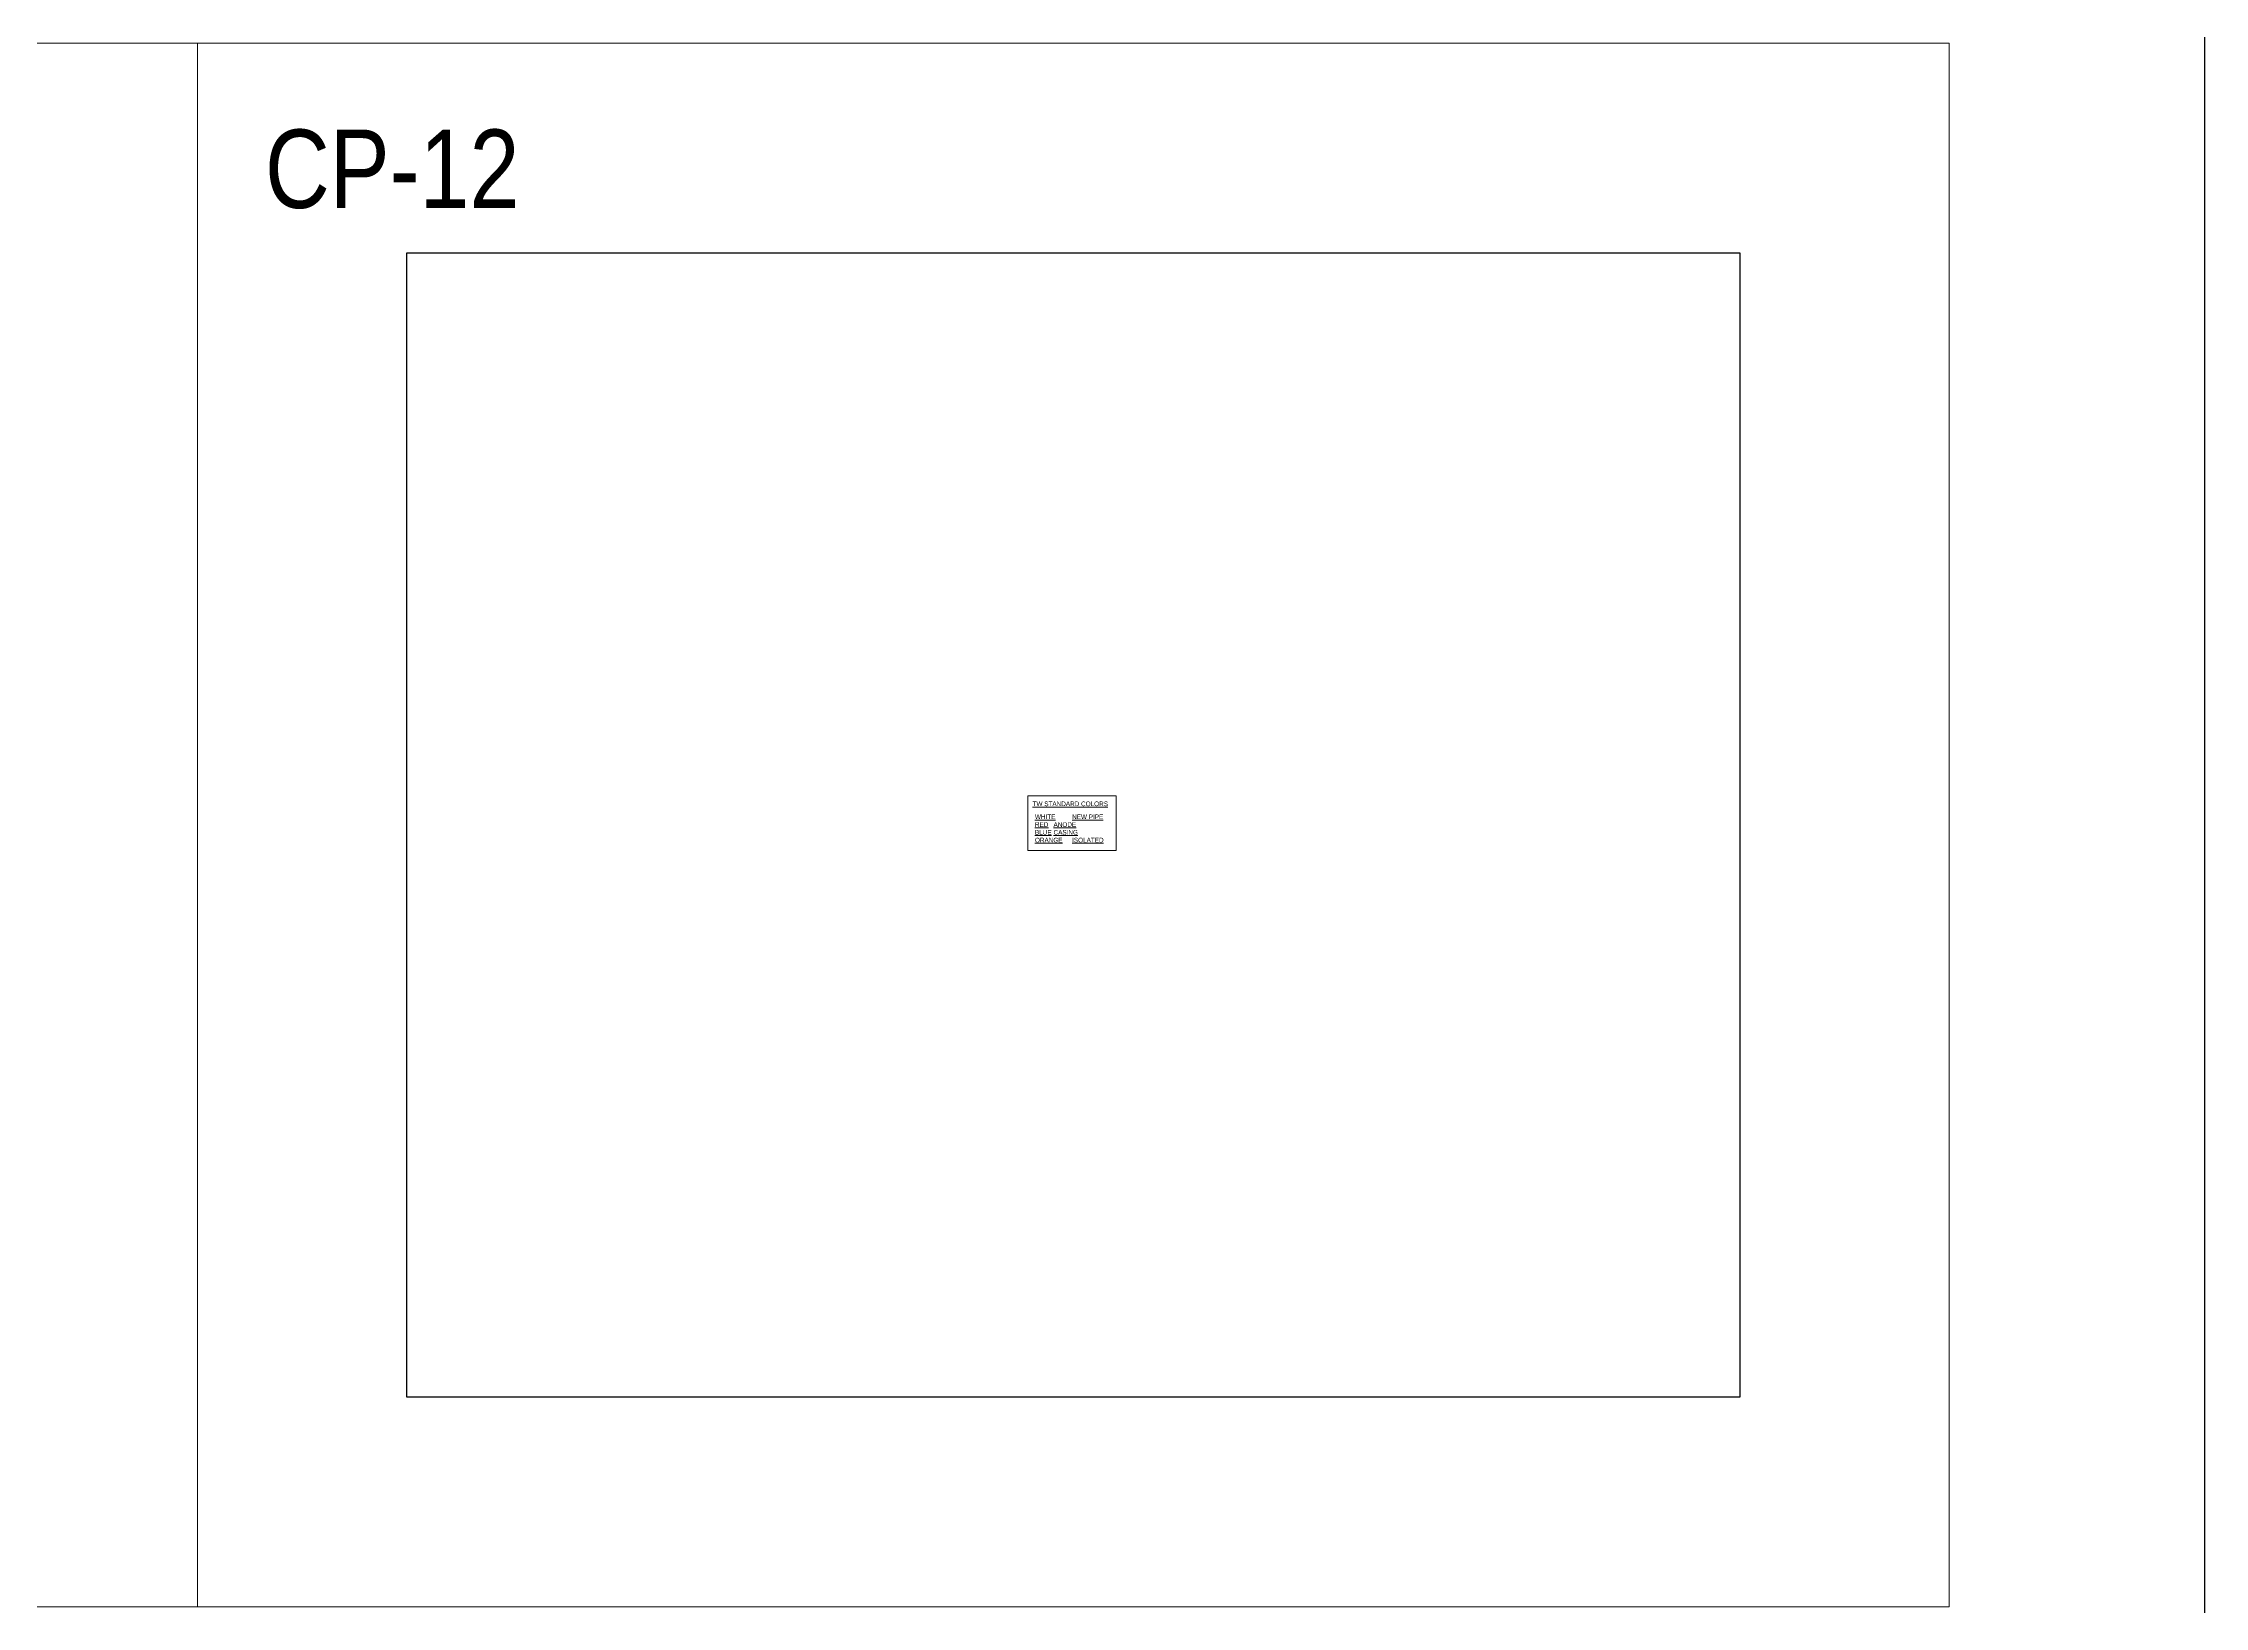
# Model space of a CAD drawing. Header units: inches. Extents: x 0 to 4744, y 0 to 4696.
# Drawn here: x 3813 to 4744, y 2748 to 3421 of the extents above; entities that cross this region are included whole.
import ezdxf

# ---------------------------------------------------------------- set-up
doc = ezdxf.new("R2010")
doc.units = ezdxf.units.IN
doc.header["$LTSCALE"] = 0.2
doc.header["$MEASUREMENT"] = 0
for name, color, linetype, lineweight in [('G-ANNO', 122, 'Continuous', 20), ('MS-LABL-1', 142, 'Continuous', 13), ('MS-LABL-2', 30, 'Continuous', 25), ('O-MISC', 7, 'Continuous', 15)]:
    doc.layers.add(name, color=color, linetype=linetype, lineweight=lineweight)
doc.styles.get("Standard").update_dxf_attribs({"font": 'ARIALN.TTF'})

msp = doc.modelspace()

# ---------------------------------------------------------------- linework, layer by layer
at = {"layer": 'MS-LABL-1'}
for points in [[(3125.72583, 3420.89587), (3879.64546, 3420.89587), (3879.64546, 2748.11596), (3125.72583, 2748.11596)], [(3879.64546, 3420.89587), (4633.5651, 3420.89587), (4633.5651, 2748.11596), (3879.64546, 2748.11596)]]:
    msp.add_lwpolyline(points, close=True, dxfattribs=at)
at = {"layer": 'MS-LABL-2'}
for points in [[(0, 0), (4743.61238, 0), (4743.61238, 4203.72305), (0, 4203.72305)], [(3969.7818, 3330.75953), (4543.42877, 3330.75953), (4543.42877, 2838.2523), (3969.7818, 2838.2523)]]:
    msp.add_lwpolyline(points, close=True, dxfattribs=at)
at = {"layer": 'O-MISC'}
msp.add_lwpolyline([(4237.02444, 3097.02719), (4275.03919, 3097.02719), (4275.03919, 3073.55424), (4237.02444, 3073.55424)], close=True, dxfattribs=at)

# ---------------------------------------------------------------- texts
at = {"layer": 'G-ANNO', "char_height": 2, "attachment_point": 1}
for s, insert in [('{\\LTW STANDARD COLORS}', (4239.08081, 3094.62121)), ('\\pxi-9,l9;{\\LWHITE^INEW PIPE\\PRED^IANODE\\PBLUE^ICASING\\PORANGE^IISOLATED}', (4240.0926, 3089.02507))]:
    msp.add_mtext_dynamic_manual_height_columns(s, width=79.3255633, gutter_width=10, heights=[0], dxfattribs=dict(at, insert=insert))
at = {"layer": 'MS-LABL-2', "insert": (3908.66536, 3383.74632), "char_height": 33.75, "attachment_point": 1}
msp.add_mtext_dynamic_manual_height_columns('CP-12', width=3015.427591, gutter_width=10, heights=[0], dxfattribs=at)

doc.saveas('drawing.dxf')
